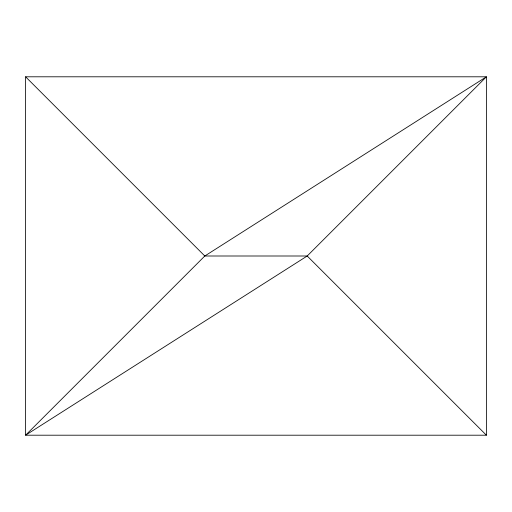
<?xml version="1.0" encoding="UTF-8"?>
<svg xmlns="http://www.w3.org/2000/svg" width="512" height="512" viewBox="0 0 512 512"><rect width="100%" height="100%" fill="white"/><g stroke="black" fill="none" stroke-linecap="round" stroke-linejoin="round"><path stroke-width="0.77" d="M25.6 76.8L486.4 76.8L486.4 435.2L25.6 435.2L25.6 76.8L204.8 256L307.2 256L486.4 76.8L204.8 256L25.6 435.2L307.2 256L486.4 435.2"/></g></svg>
